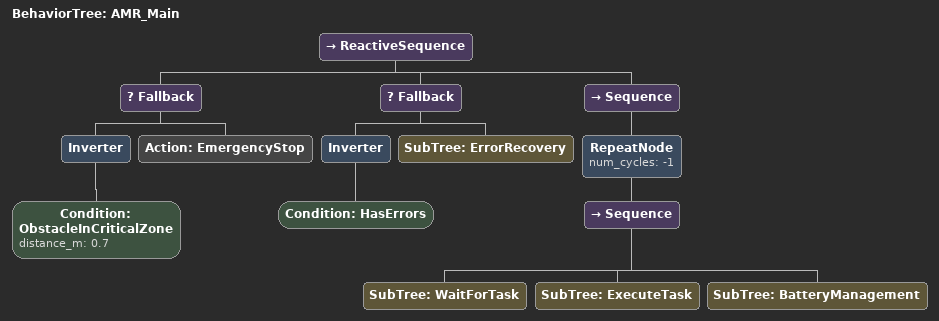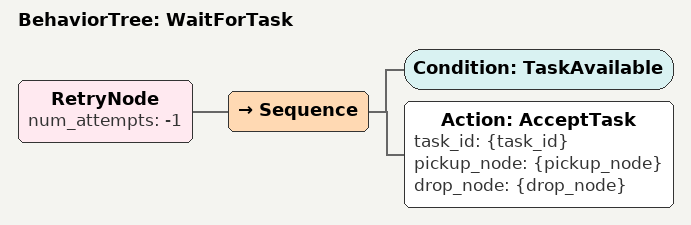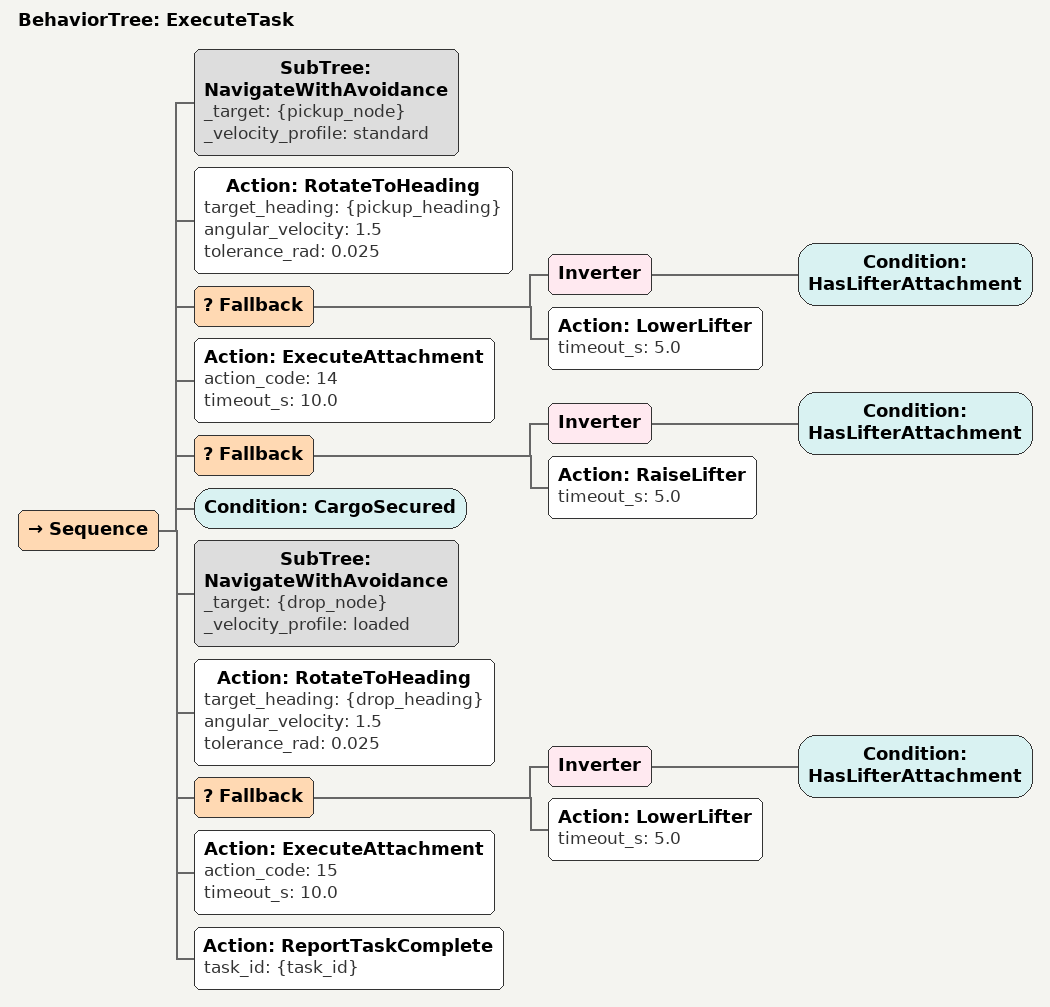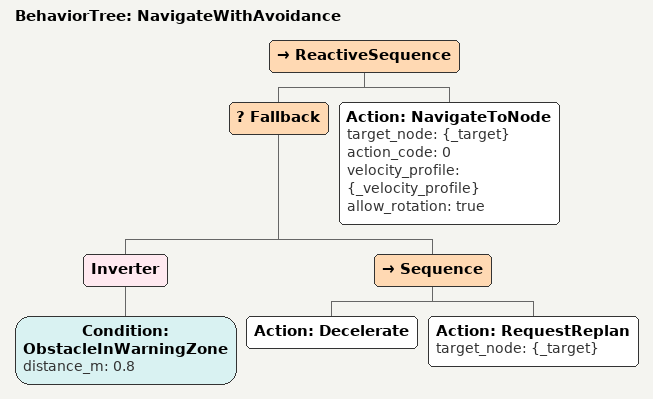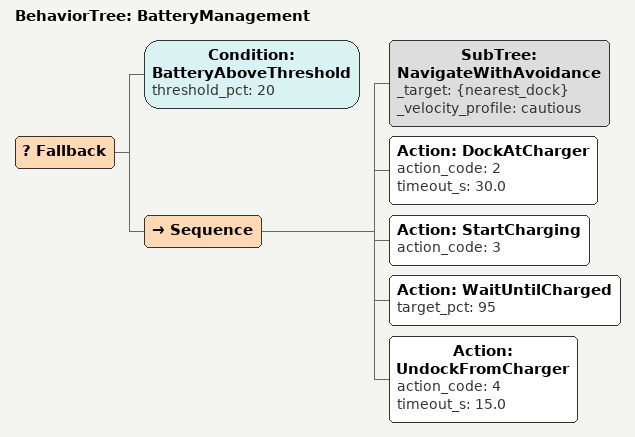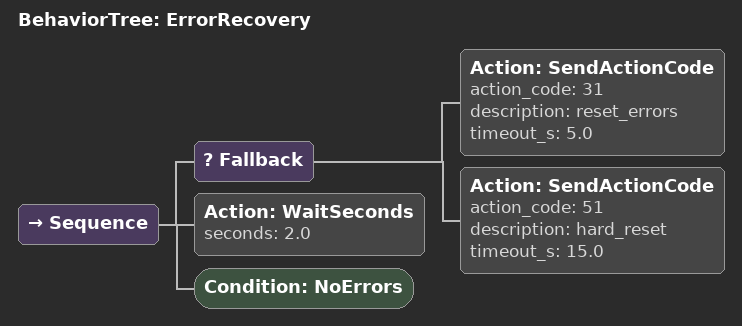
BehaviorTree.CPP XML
<?xml version="1.0" encoding="UTF-8"?>
<root BTCPP_format="4" main_tree_to_execute="AMR_Main">

  <!-- MAIN TREE: Reactive loop with continuous obstacle monitoring  -->
  <BehaviorTree ID="AMR_Main">
    <ReactiveSequence>
      <!-- Continuous safety monitor — highest priority -->
      <Fallback>
        <Inverter>
          <Condition ID="ObstacleInCriticalZone" distance_m="0.7"/>
        </Inverter>
        <Action ID="EmergencyStop"/>
      </Fallback>

      <!-- Global error monitor -->
      <Fallback>
        <Inverter>
          <Condition ID="HasErrors"/>
        </Inverter>
        <SubTree ID="ErrorRecovery"/>
      </Fallback>

      <!-- Main work loop -->
      <Sequence>
        <RepeatNode num_cycles="-1">
          <Sequence>
            <!-- Phase 1: Wait for a task assignment -->
            <SubTree ID="WaitForTask"/>

            <!-- Phase 2: Execute the task with obstacle avoidance -->
            <SubTree ID="ExecuteTask"/>

            <!-- Phase 3: Battery management after each task -->
            <SubTree ID="BatteryManagement"/>
          </Sequence>
        </RepeatNode>
      </Sequence>
    </ReactiveSequence>
  </BehaviorTree>

  <!-- SUBTREE: WaitForTask — polls for task availability           -->
  <BehaviorTree ID="WaitForTask">
    <RetryNode num_attempts="-1">
      <Sequence>
        <Condition ID="TaskAvailable"/>
        <Action ID="AcceptTask" task_id="{task_id}" pickup_node="{pickup_node}" drop_node="{drop_node}"/>
      </Sequence>
    </RetryNode>
  </BehaviorTree>

  <!-- SUBTREE: ExecuteTask — with reactive obstacle avoidance      -->
  <!-- AMR can rotate in place and replan dynamically               -->
  <BehaviorTree ID="ExecuteTask">
    <Sequence>
      <!-- Navigate to pickup with reactive avoidance -->
      <SubTree ID="NavigateWithAvoidance"
               _target="{pickup_node}"
               _velocity_profile="standard"/>

      <!-- Rotate in place to align with pickup station -->
      <Action ID="RotateToHeading"
              target_heading="{pickup_heading}"
              angular_velocity="1.5"
              tolerance_rad="0.025"/>

      <!-- Lifter: lower before loading (if lifter attachment) -->
      <Fallback>
        <Inverter>
          <Condition ID="HasLifterAttachment"/>
        </Inverter>
        <Action ID="LowerLifter" timeout_s="5.0"/>
      </Fallback>

      <!-- Load cargo (action_code=14: start_loading) -->
      <Action ID="ExecuteAttachment"
              action_code="14"
              timeout_s="10.0"/>

      <!-- Lifter: raise after loading (if lifter attachment) -->
      <Fallback>
        <Inverter>
          <Condition ID="HasLifterAttachment"/>
        </Inverter>
        <Action ID="RaiseLifter" timeout_s="5.0"/>
      </Fallback>

      <!-- Confirm load is secured -->
      <Condition ID="CargoSecured"/>

      <!-- Navigate to dropoff with reactive avoidance -->
      <SubTree ID="NavigateWithAvoidance"
               _target="{drop_node}"
               _velocity_profile="loaded"/>

      <!-- Rotate to align with drop station -->
      <Action ID="RotateToHeading"
              target_heading="{drop_heading}"
              angular_velocity="1.5"
              tolerance_rad="0.025"/>

      <!-- Lifter: lower to release (if lifter attachment) -->
      <Fallback>
        <Inverter>
          <Condition ID="HasLifterAttachment"/>
        </Inverter>
        <Action ID="LowerLifter" timeout_s="5.0"/>
      </Fallback>

      <!-- Unload cargo (action_code=15: start_unloading) -->
      <Action ID="ExecuteAttachment"
              action_code="15"
              timeout_s="10.0"/>

      <!-- Report task complete -->
      <Action ID="ReportTaskComplete" task_id="{task_id}"/>
    </Sequence>
  </BehaviorTree>

  <!-- SUBTREE: NavigateWithAvoidance — differential drive movement -->
  <!-- Reactive replanning when obstacles detected                  -->
  <BehaviorTree ID="NavigateWithAvoidance">
    <ReactiveSequence>
      <!-- Monitor for obstacles in warning zone while moving -->
      <Fallback>
        <Inverter>
          <Condition ID="ObstacleInWarningZone" distance_m="0.8"/>
        </Inverter>
        <!-- Obstacle in warning zone: decelerate and replan -->
        <Sequence>
          <Action ID="Decelerate"/>
          <Action ID="RequestReplan" target_node="{_target}"/>
        </Sequence>
      </Fallback>

      <!-- Execute movement along planned path (action_code=0: move) -->
      <Action ID="NavigateToNode"
              target_node="{_target}"
              action_code="0"
              velocity_profile="{_velocity_profile}"
              allow_rotation="true"/>
    </ReactiveSequence>
  </BehaviorTree>

  <!-- SUBTREE: BatteryManagement — charge if below threshold       -->
  <BehaviorTree ID="BatteryManagement">
    <Fallback>
      <!-- If battery is OK, skip charging entirely -->
      <Condition ID="BatteryAboveThreshold" threshold_pct="20"/>

      <!-- Battery is low — go charge -->
      <Sequence>
        <!-- Navigate to nearest charge dock with avoidance -->
        <SubTree ID="NavigateWithAvoidance"
                 _target="{nearest_dock}"
                 _velocity_profile="cautious"/>

        <!-- Dock at charger (action_code=2: charge_dock) -->
        <Action ID="DockAtCharger"
                action_code="2"
                timeout_s="30.0"/>

        <!-- Start charging (action_code=3: start_charging) -->
        <Action ID="StartCharging"
                action_code="3"/>

        <!-- Wait until battery is full -->
        <Action ID="WaitUntilCharged"
                target_pct="95"/>

        <!-- Undock from charger (action_code=4: charge_undock) -->
        <Action ID="UndockFromCharger"
                action_code="4"
                timeout_s="15.0"/>
      </Sequence>
    </Fallback>
  </BehaviorTree>

  <!-- SUBTREE: ErrorRecovery — reset errors and resume             -->
  <BehaviorTree ID="ErrorRecovery">
    <Sequence>
      <!-- Try soft reset first (action_code=31: reset_errors) -->
      <Fallback>
        <Action ID="SendActionCode"
                action_code="31"
                description="reset_errors"
                timeout_s="5.0"/>

        <!-- Soft reset failed — try hard reset (action_code=51) -->
        <Action ID="SendActionCode"
                action_code="51"
                description="hard_reset"
                timeout_s="15.0"/>
      </Fallback>

      <!-- Wait for robot to stabilize after reset -->
      <Action ID="WaitSeconds" seconds="2.0"/>

      <!-- Verify errors are cleared -->
      <Condition ID="NoErrors"/>
    </Sequence>
  </BehaviorTree>

</root>
